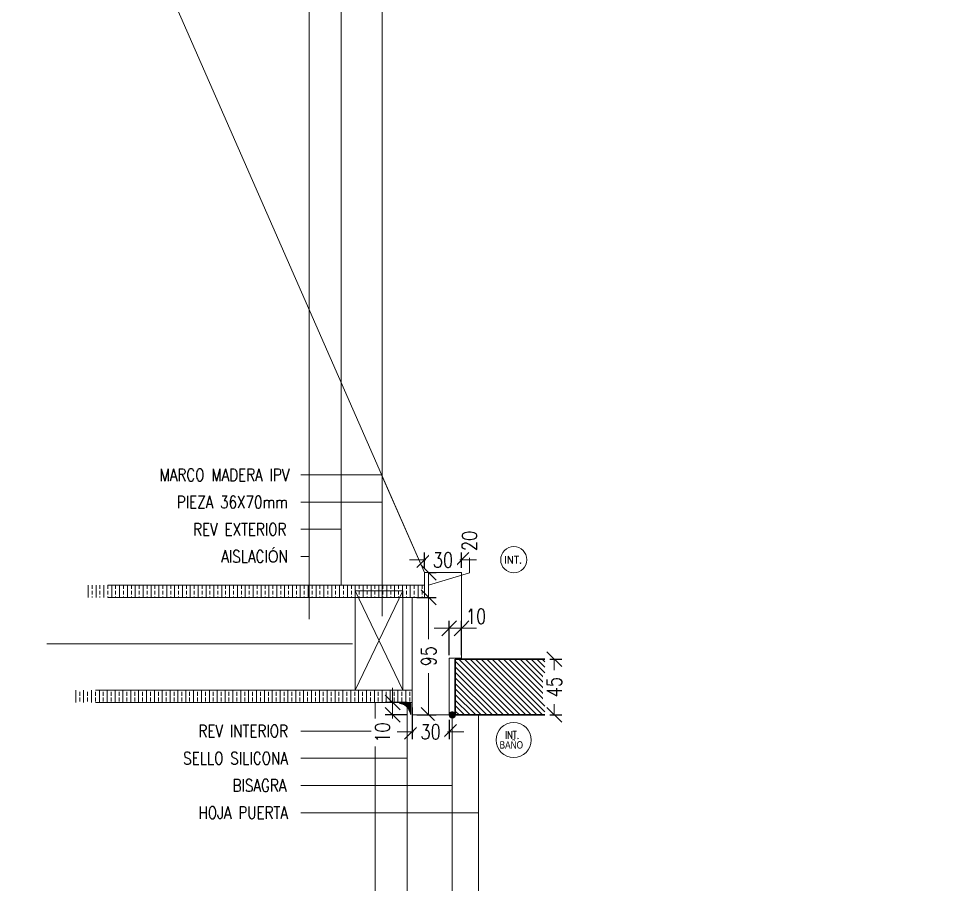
# Model space of a CAD drawing. Header units: metres. Extents: x -2 to 690, y -116 to 73.
# Drawn here: x 185.043 to 185.796, y 32.74 to 33.44 of the extents above; entities that cross this region are included whole.
import ezdxf

# ---------------------------------------------------------------- set-up
doc = ezdxf.new("R2010")
doc.units = ezdxf.units.M
doc.header["$LTSCALE"] = 5
doc.header["$MEASUREMENT"] = 0
doc.layers.get('0').update_dxf_attribs({"color": 30})
doc.layers.get('DEFPOINTS').update_dxf_attribs({"color": 210})
for name, color, linetype, lineweight in [('A-ANNO-DIMS', 3, 'Continuous', 18), ('A-ANNO-SYMB', 3, 'Continuous', 18), ('A-ANNO-TEXT', 3, 'Continuous', 18), ('A-DETL-PATT', 8, 'Continuous', 18), ('A-ELEV-MBE1', 7, 'Continuous', 35), ('A-WALL-PATT', 8, 'Continuous', 18), ('A-WALL-STUD', 3, 'Continuous', 18)]:
    doc.layers.add(name, color=color, linetype=linetype, lineweight=lineweight)
doc.styles.add('E-ROMANS', font='romans.shx', dxfattribs={"width": 0.8})
doc.dimstyles.new('E-0010_TICK_12', dxfattribs={"dimscale": 0.001, "dimtxt": 12, "dimasz": 12, "dimexe": 6, "dimexo": 4, "dimgap": 6, "dimtad": 0, "dimdec": 0, "dimlfac": 1000, "dimzin": 0, "dimdsep": 46, "dimtxsty": 'E-ROMANS', "dimblk": 'OBLIQUE', "dimcen": 6, "dimclrd": 256, "dimclre": 256, "dimclrt": 256, "dimadec": 0, "dimazin": 0, "dimtfac": 1, "dimtdec": 0, "dimtmove": 1, "dimatfit": 3, "dimldrblk": 'OPEN90', "dimfxl": 1, "dimtfill": 1, "dimtolj": 1, "dimtzin": 0, "dimlwd": -1, "dimarcsym": 0})
doc.dimstyles.new('E-0100_TICK_12', dxfattribs={"dimscale": 0.001, "dimtxt": 120, "dimasz": 120, "dimexe": 60, "dimexo": 40, "dimgap": 60, "dimtad": 0, "dimzin": 0, "dimdsep": 46, "dimtxsty": 'E-ROMANS', "dimblk": 'OBLIQUE', "dimcen": 60, "dimclrd": 256, "dimclre": 256, "dimclrt": 256, "dimadec": 0, "dimazin": 0, "dimtfac": 1, "dimtmove": 1, "dimatfit": 3, "dimldrblk": 'OPEN90', "dimfxl": 1, "dimtfill": 1, "dimtolj": 1, "dimtzin": 0, "dimlwd": -1, "dimarcsym": 0})

# ---------------------------------------------------------------- blocks, each defined once
blk = doc.blocks.new('_Oblique')
at = {"color": 0, "linetype": 'ByBlock', "lineweight": -2}
blk.add_line((-0.5, -0.5), (0.5, 0.5), dxfattribs=at)
blk = doc.blocks.new('*D1783')
at = {"layer": 'A-ANNO-DIMS', "lineweight": -2, "transparency": 16777216}
for p, q in [((185.471763401113, 32.92164758499619), (185.4814640156251, 32.92164758499619)), ((185.471763401113, 32.87664758499621), (185.4814640156251, 32.87664758499621))]:
    blk.add_line(p, q, dxfattribs=at)
at = {"layer": 'A-ANNO-DIMS', "transparency": 16777216}
for p, q in [((185.4754640156251, 32.92164758499619), (185.4754640156251, 32.91291901356763)), ((185.4754640156251, 32.87664758499621), (185.4754640156251, 32.88537615642477))]:
    blk.add_line(p, q, dxfattribs=at)
at = {"layer": 'DEFPOINTS', "color": 0, "transparency": 16777216}
for p in [(185.467763401113, 32.92164758499619), (185.467763401113, 32.87664758499621), (185.4754640156251, 32.87664758499621)]:
    blk.add_point(p, dxfattribs=at)
at = {"layer": 'A-ANNO-DIMS', "transparency": 16777216, "xscale": 0.012, "yscale": 0.012, "zscale": 0.012}
for p, rotation in [((185.4754640156251, 32.92164758499619), 90), ((185.4754640156251, 32.87664758499621), 270)]:
    blk.add_blockref('_Oblique', p, dxfattribs=dict(at, rotation=rotation))
at = {"layer": 'A-ANNO-DIMS', "transparency": 16777216, "insert": (185.4754640156251, 32.89914758499623), "char_height": 0.012, "attachment_point": 5, "rotation": 90, "style": 'E-ROMANS', "bg_fill": 3, "box_fill_scale": 1.25, "bg_fill_color": 256, "bg_fill_true_color": 13158600, "bg_fill_transparency": 0}
blk.add_mtext('\\A1;45', dxfattribs=at)
blk = doc.blocks.new('_Open90')
at = {"color": 0, "linetype": 'ByBlock', "lineweight": -2}
for p, q in [((0, 0), (-1, 0)), ((-0.5, 0.5), (0, 0)), ((0, 0), (-0.5, -0.5))]:
    blk.add_line(p, q, dxfattribs=at)
blk = doc.blocks.new('*D1685')
at = {"layer": 'A-ANNO-DIMS', "transparency": 16777216}
for p, q in [((185.3448226897828, 32.8866475849962), (185.3448226897828, 32.8986475849962)), ((185.3448226897828, 32.87664758499621), (185.3448226897828, 32.86464758499621))]:
    blk.add_line(p, q, dxfattribs=at)
at = {"layer": 'A-ANNO-DIMS', "lineweight": -2, "transparency": 16777216}
for p, q in [((185.356491252488, 32.8866475849962), (185.3388226897828, 32.8866475849962)), ((185.356491252488, 32.87664758499621), (185.3388226897828, 32.87664758499621))]:
    blk.add_line(p, q, dxfattribs=at)
at = {"layer": 'DEFPOINTS', "color": 0, "transparency": 16777216}
for p in [(185.3448226897828, 32.8866475849962), (185.360491252488, 32.8866475849962), (185.360491252488, 32.87664758499621)]:
    blk.add_point(p, dxfattribs=at)
at = {"layer": 'A-ANNO-DIMS', "transparency": 16777216, "xscale": 0.012, "yscale": 0.012, "zscale": 0.012, "rotation": 270}
blk.add_blockref('_Oblique', (185.3448226897828, 32.8866475849962), dxfattribs=at)
at = {"layer": 'A-ANNO-DIMS', "transparency": 16777216, "insert": (185.3366877949253, 32.86238629015553), "char_height": 0.012, "attachment_point": 5, "rotation": 90, "style": 'E-ROMANS', "bg_fill": 3, "box_fill_scale": 1.25, "bg_fill_color": 256, "bg_fill_true_color": 13158600, "bg_fill_transparency": 0}
blk.add_mtext('\\A1;10', dxfattribs=at)
at = {"layer": 'A-ANNO-DIMS', "transparency": 16777216}
blk.add_line((185.3448226897828, 32.87664758499621), (185.3448226897828, 32.8866475849962), dxfattribs=at)
at = {"layer": 'A-ANNO-DIMS', "transparency": 16777216, "xscale": 0.012, "yscale": 0.012, "zscale": 0.012, "rotation": 90}
blk.add_blockref('_Oblique', (185.3448226897828, 32.87664758499621), dxfattribs=at)
blk = doc.blocks.new('*D1686')
at = {"layer": 'A-ANNO-DIMS', "lineweight": -2, "transparency": 16777216}
for p, q in [((185.364491252488, 32.97164758499621), (185.3798973089907, 32.97164758499621)), ((185.364491252488, 32.87664758499621), (185.3798973089907, 32.87664758499621))]:
    blk.add_line(p, q, dxfattribs=at)
at = {"layer": 'A-ANNO-DIMS', "transparency": 16777216}
for p, q in [((185.3738973089907, 32.97164758499621), (185.3738973089907, 32.93791901356764)), ((185.3738973089907, 32.87664758499621), (185.3738973089907, 32.91037615642478))]:
    blk.add_line(p, q, dxfattribs=at)
at = {"layer": 'DEFPOINTS', "color": 0, "transparency": 16777216}
for p in [(185.360491252488, 32.97164758499621), (185.360491252488, 32.87664758499621), (185.3738973089907, 32.87664758499621)]:
    blk.add_point(p, dxfattribs=at)
at = {"layer": 'A-ANNO-DIMS', "transparency": 16777216, "xscale": 0.012, "yscale": 0.012, "zscale": 0.012}
for p, rotation in [((185.3738973089907, 32.97164758499621), 90), ((185.3738973089907, 32.87664758499621), 270)]:
    blk.add_blockref('_Oblique', p, dxfattribs=dict(at, rotation=rotation))
at = {"layer": 'A-ANNO-DIMS', "transparency": 16777216, "insert": (185.3738973089907, 32.92414758499624), "char_height": 0.012, "attachment_point": 5, "rotation": 90, "style": 'E-ROMANS', "bg_fill": 3, "box_fill_scale": 1.25, "bg_fill_color": 256, "bg_fill_true_color": 13158600, "bg_fill_transparency": 0}
blk.add_mtext('\\A1;95', dxfattribs=at)
blk = doc.blocks.new('*D1687')
at = {"layer": 'A-ANNO-DIMS', "lineweight": -2, "transparency": 16777216}
for p, q in [((185.360491252488, 32.88264758499621), (185.360491252488, 32.85699042219959)), ((185.390491252488, 32.87264758499621), (185.390491252488, 32.85699042219959))]:
    blk.add_line(p, q, dxfattribs=at)
at = {"layer": 'A-ANNO-DIMS', "transparency": 16777216}
for p, q in [((185.360491252488, 32.86299042219959), (185.348491252488, 32.86299042219959)), ((185.360491252488, 32.86299042219959), (185.3617198239166, 32.86299042219959)), ((185.390491252488, 32.86299042219959), (185.3892626810594, 32.86299042219959)), ((185.390491252488, 32.86299042219959), (185.402491252488, 32.86299042219959))]:
    blk.add_line(p, q, dxfattribs=at)
at = {"layer": 'DEFPOINTS', "color": 0, "transparency": 16777216}
for p in [(185.360491252488, 32.8866475849962), (185.390491252488, 32.87664758499621), (185.360491252488, 32.86299042219959)]:
    blk.add_point(p, dxfattribs=at)
at = {"layer": 'A-ANNO-DIMS', "transparency": 16777216, "xscale": 0.012, "yscale": 0.012, "zscale": 0.012}
blk.add_blockref('_Oblique', (185.360491252488, 32.86299042219959), dxfattribs=at)
at = {"layer": 'A-ANNO-DIMS', "transparency": 16777216, "xscale": 0.012, "yscale": 0.012, "zscale": 0.012, "rotation": 180}
blk.add_blockref('_Oblique', (185.390491252488, 32.86299042219959), dxfattribs=at)
at = {"layer": 'A-ANNO-DIMS', "transparency": 16777216, "insert": (185.375491252488, 32.86299042219959), "char_height": 0.012, "attachment_point": 5, "style": 'E-ROMANS', "bg_fill": 3, "box_fill_scale": 1.25, "bg_fill_color": 256, "bg_fill_true_color": 13158600, "bg_fill_transparency": 0}
blk.add_mtext('\\A1;30', dxfattribs=at)
blk = doc.blocks.new('*D1688')
at = {"layer": 'A-ANNO-DIMS', "transparency": 16777216}
for p, q in [((185.4068973089907, 32.99154758499619), (185.4068973089907, 33.00354758499619)), ((185.3738973089907, 32.97164758499618), (185.3738973089907, 32.99164758499619)), ((185.3738973089907, 32.98164758499619), (185.4068973089907, 32.99154758499619))]:
    blk.add_line(p, q, dxfattribs=at)
at = {"layer": 'A-ANNO-DIMS', "lineweight": -2, "transparency": 16777216}
for p, q in [((185.374491252488, 32.99164758499619), (185.3798973089907, 32.99164758499619)), ((185.374491252488, 32.97164758499618), (185.3798973089907, 32.97164758499618))]:
    blk.add_line(p, q, dxfattribs=at)
at = {"layer": 'DEFPOINTS', "color": 0, "transparency": 16777216}
for p in [(185.370491252488, 32.99164758499619), (185.3738973089907, 32.99164758499619), (185.370491252488, 32.97164758499618)]:
    blk.add_point(p, dxfattribs=at)
at = {"layer": 'A-ANNO-DIMS', "transparency": 16777216, "xscale": 0.012, "yscale": 0.012, "zscale": 0.012}
for p, rotation in [((185.3738973089907, 32.99164758499619), 90), ((185.3738973089907, 32.97164758499618), 270)]:
    blk.add_blockref('_Oblique', p, dxfattribs=dict(at, rotation=rotation))
at = {"layer": 'A-ANNO-DIMS', "transparency": 16777216, "insert": (185.4068973089907, 33.01731901356765), "char_height": 0.012, "attachment_point": 5, "rotation": 90, "style": 'E-ROMANS', "bg_fill": 3, "box_fill_scale": 1.25, "bg_fill_color": 256, "bg_fill_true_color": 13158600, "bg_fill_transparency": 0}
blk.add_mtext('\\A1;20', dxfattribs=at)
blk = doc.blocks.new('*D1689')
at = {"layer": 'A-ANNO-DIMS', "lineweight": -2, "transparency": 16777216}
for p, q in [((185.370491252488, 32.99564758499619), (185.370491252488, 33.00789051358957)), ((185.400491252488, 32.99564758499619), (185.400491252488, 33.00789051358957))]:
    blk.add_line(p, q, dxfattribs=at)
at = {"layer": 'A-ANNO-DIMS', "transparency": 16777216}
for p, q in [((185.370491252488, 33.00189051358957), (185.358491252488, 33.00189051358957)), ((185.370491252488, 33.00189051358957), (185.3717198239166, 33.00189051358957)), ((185.400491252488, 33.00189051358957), (185.3992626810594, 33.00189051358957)), ((185.400491252488, 33.00189051358957), (185.412491252488, 33.00189051358957))]:
    blk.add_line(p, q, dxfattribs=at)
at = {"layer": 'DEFPOINTS', "color": 0, "transparency": 16777216}
for p in [(185.400491252488, 33.00189051358957), (185.370491252488, 32.99164758499619), (185.400491252488, 32.99164758499619)]:
    blk.add_point(p, dxfattribs=at)
at = {"layer": 'A-ANNO-DIMS', "transparency": 16777216, "xscale": 0.012, "yscale": 0.012, "zscale": 0.012}
blk.add_blockref('_Oblique', (185.370491252488, 33.00189051358957), dxfattribs=at)
at = {"layer": 'A-ANNO-DIMS', "transparency": 16777216, "xscale": 0.012, "yscale": 0.012, "zscale": 0.012, "rotation": 180}
blk.add_blockref('_Oblique', (185.400491252488, 33.00189051358957), dxfattribs=at)
at = {"layer": 'A-ANNO-DIMS', "transparency": 16777216, "insert": (185.385491252488, 33.00189051358957), "char_height": 0.012, "attachment_point": 5, "style": 'E-ROMANS', "bg_fill": 3, "box_fill_scale": 1.25, "bg_fill_color": 256, "bg_fill_true_color": 13158600, "bg_fill_transparency": 0}
blk.add_mtext('\\A1;30', dxfattribs=at)
blk = doc.blocks.new('*D1690')
at = {"layer": 'A-ANNO-DIMS', "lineweight": -2, "transparency": 16777216}
for p, q in [((185.390491252488, 32.92484136024932), (185.390491252488, 32.95264187842324)), ((185.400491252488, 32.92484136024932), (185.400491252488, 32.95264187842324))]:
    blk.add_line(p, q, dxfattribs=at)
at = {"layer": 'A-ANNO-DIMS', "transparency": 16777216}
for p, q in [((185.390491252488, 32.94664187842324), (185.378491252488, 32.94664187842324)), ((185.400491252488, 32.94664187842324), (185.412491252488, 32.94664187842324))]:
    blk.add_line(p, q, dxfattribs=at)
at = {"layer": 'DEFPOINTS', "color": 0, "transparency": 16777216}
for p in [(185.390491252488, 32.92084136024933), (185.400491252488, 32.92084136024933)]:
    blk.add_point(p, dxfattribs=at)
at = {"layer": 'A-ANNO-DIMS', "transparency": 16777216, "xscale": 0.012, "yscale": 0.012, "zscale": 0.012}
blk.add_blockref('_Oblique', (185.390491252488, 32.94664187842324), dxfattribs=at)
at = {"layer": 'A-ANNO-DIMS', "transparency": 16777216, "insert": (185.412205913038, 32.95630782169231), "char_height": 0.012, "attachment_point": 5, "style": 'E-ROMANS', "bg_fill": 3, "box_fill_scale": 1.25, "bg_fill_color": 256, "bg_fill_true_color": 13158600, "bg_fill_transparency": 0}
blk.add_mtext('\\A1;10', dxfattribs=at)
at = {"layer": 'A-ANNO-DIMS', "transparency": 16777216}
blk.add_line((185.390491252488, 32.94664187842324), (185.400491252488, 32.94664187842324), dxfattribs=at)
at = {"layer": 'DEFPOINTS', "color": 0, "transparency": 16777216}
blk.add_point((185.400491252488, 32.94664187842324), dxfattribs=at)
at = {"layer": 'A-ANNO-DIMS', "transparency": 16777216, "xscale": 0.012, "yscale": 0.012, "zscale": 0.012, "rotation": 180}
blk.add_blockref('_Oblique', (185.400491252488, 32.94664187842324), dxfattribs=at)

msp = doc.modelspace()

# ---------------------------------------------------------------- hatches: boundary and pattern name
at = {"layer": 'A-DETL-PATT'}
h = msp.add_hatch(dxfattribs=at)
h.set_pattern_fill('BRASS', color=256, scale=0.001, angle=90, style=0)
h.set_pattern_definition([(90, (209.0636371036413, -538.1070393157793), (-0.00635, 3.888253587292846e-19), []), (90, (209.0604621036413, -538.1070393157793), (-0.00635, 3.888253587292846e-19), [0.003175, -0.0015875])])
h.paths.add_polyline_path([(185.370491252488, 32.97164758499621), (185.0971339262973, 32.97164758499621), (185.0971339262973, 32.98164758499632), (185.370491252488, 32.98164758499609)])
h = msp.add_hatch(dxfattribs=at)
h.set_pattern_fill('ANSI31', color=256, scale=0.001, angle=90)
h.set_pattern_definition([(135, (215.5898570148763, -119.980513850122), (-0.002245064030267288, -0.002245064030267288), [])])
h.paths.add_polyline_path([(185.467763401113, 32.92164758499622), (185.467763401113, 32.87664758499618), (185.395491252488, 32.87664758499621), (185.395491252488, 32.92164758499619)])
h = msp.add_hatch(dxfattribs=at)
h.set_pattern_fill('BRASS', color=256, scale=0.001, angle=90, style=0)
h.set_pattern_definition([(90, (209.0536371036413, -538.0220393157792), (-0.00635, 3.888253587292846e-19), []), (90, (209.0504621036413, -538.0220393157792), (-0.00635, 3.888253587292846e-19), [0.003175, -0.0015875])])
h.paths.add_polyline_path([(185.360491252488, 32.8866475849962), (185.0871339262974, 32.8866475849962), (185.0871339262974, 32.89664758499631), (185.360491252488, 32.89664758499608)])
h = msp.add_hatch(dxfattribs=at)
h.set_pattern_fill('LINE', color=256, scale=0.0001, angle=45, style=0)
h.set_pattern_definition([(45, (-385.546609936866, 9.383551427500617), (-0.0002245064030267288, 0.0002245064030267289), [])])
edge = h.paths.add_edge_path()
edge.add_line((185.3594201901416, 32.88586291214127), (185.3503531440829, 32.88586291214127))
edge.add_spline(control_points=[(185.350353144083, 32.88586291214127), (185.3540477122934, 32.88513377774765), (185.3557630992273, 32.88392649754208), (185.3570302079953, 32.88224289461763)], knot_values=[1, 1, 1, 1, 2, 2, 2, 2], weights=[1, 1, 1, 1], degree=3, periodic=0)
edge.add_spline(control_points=[(185.3570302079953, 32.88224289461763), (185.3584032924246, 32.88041848221004), (185.3590919274484, 32.87824550163608), (185.3594201901415, 32.87683595493112)], knot_values=[0, 0, 0, 0, 1, 1, 1, 1], weights=[1, 1, 1, 1], degree=3, periodic=0)
edge.add_line((185.3594201901415, 32.87683595493066), (185.3594201901416, 32.88586291214128))
h = msp.add_hatch(dxfattribs=at)
h.set_pattern_fill('ANSI31', color=256, scale=0.0001)
h.set_pattern_definition([(45, (32.40789214142552, 3.470958203884862), (-0.0002245064030267288, 0.0002245064030267288), [])])
edge = h.paths.add_edge_path()
edge.add_arc((185.392991252488, 32.87664758499621), 0.002499999999997726, 0, 360)

# ---------------------------------------------------------------- linework, layer by layer
at = {"layer": 'A-ANNO-SYMB'}
for p, q in [((185.370491252488, 32.98164758499617), (185.1145841922322, 32.98164758499617)), ((185.370491252488, 32.98164758499617), (185.370491252488, 32.97164758499618)), ((185.370491252488, 32.97164758499618), (185.1145841922322, 32.97164758499618)), ((185.360491252488, 32.8966475849962), (185.1045841922322, 32.8966475849962)), ((185.360491252488, 32.89664758499621), (185.360491252488, 32.8866475849962)), ((185.360491252488, 32.8866475849962), (185.1045841922322, 32.8866475849962)), ((185.350353144083, 32.88586291214127), (185.3594201901415, 32.88586291214127)), ((185.3594201901415, 32.87683595493112), (185.3594201901415, 32.88586291214127))]:
    msp.add_line(p, q, dxfattribs=at)
msp.add_lwpolyline([(185.370491252488, 32.97164758499618), (185.370491252488, 32.99164758499619), (185.400491252488, 32.99164758499619), (185.400491252488, 32.9226475849962), (185.390491252488, 32.9226475849962), (185.390491252488, 32.87664758499621), (185.360491252488, 32.87664758499621), (185.360491252488, 32.8966475849962), (185.360491252488, 32.97164758499618)], close=True, dxfattribs=at)
msp.add_lwpolyline([(185.370491252488, 32.97164758499618), (185.370491252488, 32.99164758499619), (185.400491252488, 32.99164758499619), (185.400491252488, 32.9226475849962), (185.390491252488, 32.9226475849962), (185.390491252488, 32.87664758499621), (185.360491252488, 32.87664758499621), (185.360491252488, 32.8966475849962), (185.360491252488, 32.97164758499618)], close=True, dxfattribs=at)
msp.add_circle((185.392991252488, 32.87664758499621), 0.002499999999997726, dxfattribs=at)
msp.add_open_spline([(185.3594201901415, 32.87683595493112), (185.3590919274484, 32.87824550163608), (185.3584032924246, 32.88041848221004), (185.3570302079953, 32.88224289461763), (185.3557630992273, 32.88392649754208), (185.3540477122934, 32.88513377774765), (185.350353144083, 32.88586291214127)], degree=3, knots=[0, 0, 0, 0, 1, 1, 1, 2, 2, 2, 2], dxfattribs=at)
at = {"layer": 'A-ANNO-TEXT'}
for centre, radius, start, end in [((185.4427667534263, 33.00212024876092), 0.01057730889806408, 0, 180), ((185.4427667534263, 33.00212024876092), 0.01057730889806408, 180, 0), ((185.4426120609213, 32.85634753040609), 0.01422701096093704, 0, 180), ((185.4426120609213, 32.85634753040609), 0.01422701096093704, 180, 0)]:
    msp.add_arc(centre, radius, start, end, dxfattribs=at)
at = {"layer": 'A-ELEV-MBE1'}
for p, q in [((185.395491252488, 32.87664758499621), (185.395491252488, 32.92164758499619)), ((185.395491252488, 32.92164758499619), (185.467763401113, 32.92164758499619)), ((185.467763401113, 32.87664758499621), (185.395491252488, 32.87664758499621))]:
    msp.add_line(p, q, dxfattribs=at)
at = {"layer": 'A-WALL-PATT', "ltscale": 0.075}
msp.add_line((185.3122769667737, 32.93414758499622), (185.0652877904574, 32.93414758499599), dxfattribs=at)

# ---------------------------------------------------------------- texts
at = {"layer": 'A-ANNO-TEXT', "style": 'E-ROMANS'}
msp.add_text('INT.', height=0.006, dxfattribs=at).set_placement((185.4351488947468, 32.99908166520171))
at = {"layer": 'A-ANNO-TEXT', "char_height": 0.01, "attachment_point": 6, "style": 'E-ROMANS'}
for s, insert in [('MARCO MADERA IPV', (185.2614126341276, 33.07068519049166)), ('PIEZA 36X70mm', (185.2602104644468, 33.04868519049166)), ('REV EXTERIOR', (185.2590082947659, 33.02668519049167)), ('AISLACI{\\fArial|b0|i0|c0|p34;Ó}N', (185.2602104644468, 33.00468519049166)), ('REV INTERIOR', (185.2602104644467, 32.86360997950096)), ('SELLO SILICONA', (185.2602104644467, 32.84160997950095)), ('BISAGRA', (185.2590082947658, 32.81960997950096)), ('HOJA PUERTA', (185.2602104644466, 32.79760997950095))]:
    msp.add_mtext(s, dxfattribs=dict(at, insert=insert))
at = {"layer": 'A-ANNO-TEXT', "insert": (185.4426120609213, 32.85634753040609), "char_height": 0.006, "attachment_point": 4, "line_spacing_factor": 0.8, "style": 'E-ROMANS'}
msp.add_mtext('\\pi-0.0069104;INT.\\P\\pi-0.011382;{\\A1;\\fArial|b0|i0|c0|p34;BAÑO}', dxfattribs=at)

# ---------------------------------------------------------------- leaders
at = {"layer": 'A-ANNO-TEXT', "annotation_type": 0, "has_hookline": 1, "hookline_direction": 1}
for points, horizontal_direction in [([(186.3992610731534, 32.99414758499621), (186.3992610731533, 33.05024891439677), (186.2768116175204, 33.05024891439658)], (1, 1.178974613411218e-12, 0)), ([(186.42049951578, 32.99164758499621), (186.42049951578, 33.06607729954093), (186.2768116175204, 33.06607729954086)], (1, 1.178974613411218e-12, 0)), ([(186.3368829155556, 32.9816475849962), (186.3368829155556, 33.00471958739988), (186.2768116175205, 33.00471958739985)], (1, 1.178974613411218e-12, 0)), ([(184.0483653946, 32.63331354825977), (184.0483653946, 32.67239083400928), (184.1203579653822, 32.67239083400928)], (-1, 0, 0)), ([(184.0829588482844, 32.63384730432907), (184.0829588482844, 32.65401694727503), (184.1203579653822, 32.65401694727503)], (-1, 0, 0)), ([(185.3306130948902, 32.88664758499621), (185.3306130948902, 32.86357558259254), (185.2705417968551, 32.86357558259257)], (1, -1.178974613411218e-12, 0)), ([(185.3564434545813, 32.88294804252279), (185.3564434545813, 32.84168697874319), (185.2705417968551, 32.84157558259256)], (1, -1.178974613411218e-12, 0)), ([(185.4142296951147, 32.87664758499621), (185.4142296951147, 32.79757558259249), (185.2705417968551, 32.79757558259256)], (1, -1.178974613411218e-12, 0)), ([(185.392991252488, 32.87414758499621), (185.392991252488, 32.81957558259239), (185.2705417968551, 32.81957558259257)], (1, -1.178974613411218e-12, 0))]:
    msp.add_leader(points, dimstyle='E-0100_TICK_12', override={"dimasz": 0.05, "dimtad": 0, "dimldrblk": 'Open90'}, dxfattribs=dict(at, horizontal_direction=horizontal_direction))
for points in [[(185.303342583497, 32.98164758499617), (185.303342583497, 33.02671958740004), (185.2705417968552, 33.02671958740004)], [(185.3363841096309, 32.95642219561068), (185.3363841096309, 33.04871958740004), (185.2705417968552, 33.04871958740004)], [(185.277371432187, 32.95412174593903), (185.277371432187, 33.00471958740004), (185.2705417968552, 33.00471958740004)]]:
    msp.add_leader(points, dimstyle='E-0100_TICK_12', override={"dimasz": 0.05, "dimtad": 0, "dimldrblk": 'Open90'}, dxfattribs=at)

# ---------------------------------------------------------------- next in the draw order: dimensions: what is measured, and where the dimension line sits
at = {"layer": 'A-ANNO-DIMS'}
dim = msp.add_linear_dim(base=(185.4754640156251, 32.87664758499621), p1=(185.467763401113, 32.92164758499619), p2=(185.467763401113, 32.87664758499621), angle=90, dimstyle='E-0010_TICK_12', dxfattribs=at)
dim.commit()
dim.dimension.update_dxf_attribs({"geometry": '*D1783', "text_midpoint": (185.4754640156251, 32.89914758499623)})

# ---------------------------------------------------------------- next in the draw order: leaders
at = {"layer": 'A-ANNO-TEXT', "annotation_type": 0, "has_hookline": 1, "hookline_direction": 1}
for points in [[(186.2836412528524, 32.91417342405338), (186.2836412528524, 32.86357558259237), (186.2768116175206, 32.86357558259237)], [(186.3426539302963, 32.91187297438173), (186.3426539302963, 32.81957558259237), (186.2768116175206, 32.81957558259237)], [(186.3096124041624, 32.88664758499623), (186.3096124041624, 32.84157558259238), (186.2768116175206, 32.84157558259238)], [(186.3917610731534, 32.87664758499622), (186.3917610731534, 32.79925804239263), (186.2768116175206, 32.79925804239263)]]:
    msp.add_leader(points, dimstyle='E-0100_TICK_12', override={"dimasz": 0.05, "dimtad": 0, "dimldrblk": 'Open90'}, dxfattribs=at)

# ---------------------------------------------------------------- next in the draw order: dimensions: what is measured, and where the dimension line sits
at = {"layer": 'A-ANNO-DIMS'}
dim = msp.add_linear_dim(base=(185.3448226897828, 32.8866475849962), p1=(185.360491252488, 32.87664758499621), p2=(185.360491252488, 32.8866475849962), angle=90, dimstyle='E-0010_TICK_12', dxfattribs=at)
dim.commit()
dim.dimension.update_dxf_attribs({"geometry": '*D1685', "text_midpoint": (185.3366877949253, 32.86238629015553), "dimtype": 160})

# ---------------------------------------------------------------- next in the draw order: linework, layer by layer
at = {"layer": 'A-WALL-STUD'}
for p, q in [((185.3144198239167, 32.89664758499603), (185.3529912524881, 32.97700472785314)), ((185.3144198239167, 32.97700472785314), (185.3529912524881, 32.89664758499603))]:
    msp.add_line(p, q, dxfattribs=at)
msp.add_lwpolyline([(185.3144198239167, 32.89664758499603), (185.3529912524881, 32.89664758499603), (185.3529912524881, 32.97700472785314), (185.3144198239167, 32.97700472785314), (185.3144198239167, 32.89664758499603)], dxfattribs=at)

# ---------------------------------------------------------------- next in the draw order: dimensions: what is measured, and where the dimension line sits
at = {"layer": 'A-ANNO-DIMS'}
dim = msp.add_linear_dim(base=(185.3738973089907, 32.87664758499621), p1=(185.360491252488, 32.97164758499621), p2=(185.360491252488, 32.87664758499621), angle=270, dimstyle='E-0010_TICK_12', dxfattribs=at)
dim.commit()
dim.dimension.update_dxf_attribs({"geometry": '*D1686', "text_midpoint": (185.3738973089907, 32.92414758499624)})

# ---------------------------------------------------------------- next in the draw order: dimensions: what is measured, and where the dimension line sits
for base, p1, p2, angle, picture, middle in [((185.3738973089907, 32.99164758499619), (185.370491252488, 32.97164758499618), (185.370491252488, 32.99164758499619), 270, '*D1688', (185.4068973089907, 33.00954758499622)), ((185.360491252488, 32.86299042219959), (185.390491252488, 32.87664758499621), (185.360491252488, 32.8866475849962), 180, '*D1687', (185.375491252488, 32.86299042219959))]:
    dim = msp.add_linear_dim(base=base, p1=p1, p2=p2, angle=angle, dimstyle='E-0010_TICK_12', dxfattribs=at)
    dim.commit()
    dim.dimension.update_dxf_attribs({"geometry": picture, "text_midpoint": middle})

# ---------------------------------------------------------------- next in the draw order: dimensions: what is measured, and where the dimension line sits
dim = msp.add_linear_dim(base=(185.400491252488, 33.00189051358957), p1=(185.370491252488, 32.99164758499619), p2=(185.400491252488, 32.99164758499619), angle=180, dimstyle='E-0010_TICK_12', dxfattribs=at)
dim.commit()
dim.dimension.update_dxf_attribs({"geometry": '*D1689', "text_midpoint": (185.385491252488, 33.00189051358957)})
dim = msp.add_linear_dim(base=(185.400491252488, 32.94664187842324), p1=(185.390491252488, 32.92084136024933), p2=(185.400491252488, 32.92084136024933), angle=180, dimstyle='E-0010_TICK_12', dxfattribs=at)
dim.commit()
dim.dimension.update_dxf_attribs({"geometry": '*D1690', "text_midpoint": (185.412205913038, 32.95630782169231), "dimtype": 160})

# ---------------------------------------------------------------- next in the draw order: leaders
at = {"layer": 'A-ANNO-TEXT', "annotation_type": 0, "has_hookline": 1, "hookline_direction": 1}
for points in [[(185.370491252488, 32.99164758499619), (185.335863956554, 33.07071958740004), (185.2705417968552, 33.07071958740004)], [(186.3630441479769, 32.98526779579189), (186.3421337772193, 33.02892005832317), (186.2768116175206, 33.02892005832317)]]:
    msp.add_leader(points, dimstyle='E-0100_TICK_12', override={"dimasz": 0.05, "dimtad": 0, "dimldrblk": 'Open90'}, dxfattribs=at)

doc.saveas('drawing.dxf')
